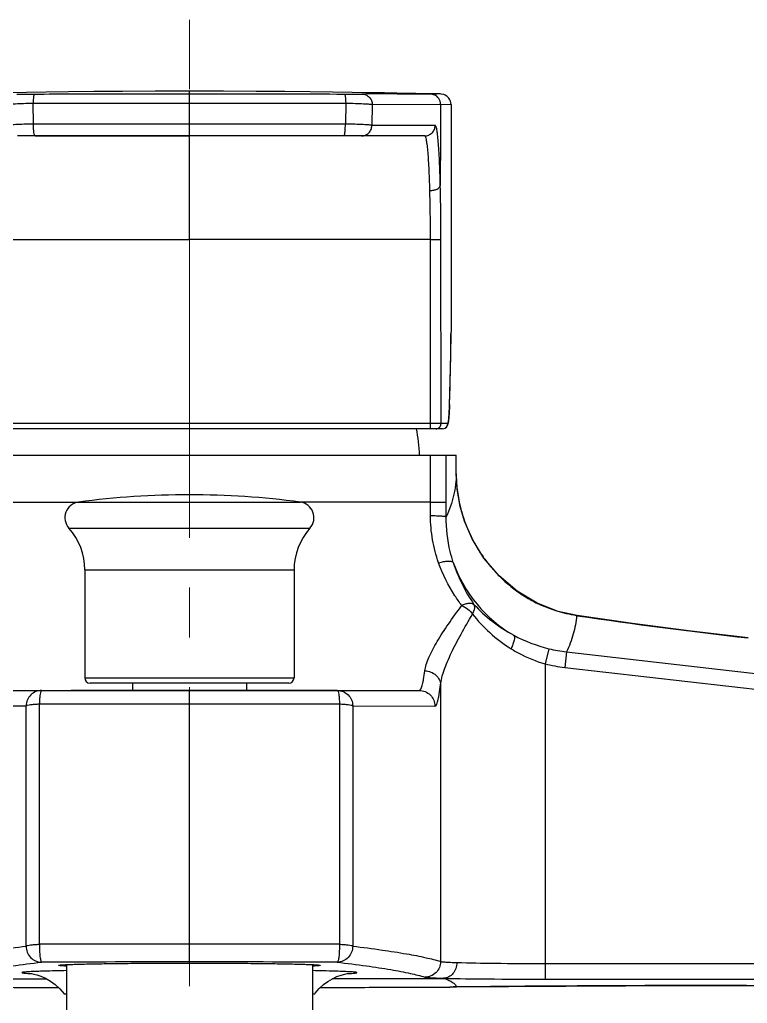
# Model space of a CAD drawing. Extents: x 0 to 1128, y 0 to 827.
# Drawn here: x 247 to 316.5, y 199.8 to 293.8 of the extents above; entities that cross this region are included whole.
import ezdxf

# ---------------------------------------------------------------- set-up
doc = ezdxf.new("R2010")
doc.units = 0
doc.header["$LTSCALE"] = 3
doc.header["$MEASUREMENT"] = 0
doc.linetypes.add('CENTER2', pattern=[28.575000000000003, 19.05, -3.175, 3.175, -3.175])
doc.layers.add('Cneter', color=1, linetype='CENTER2', lineweight=13)
doc.layers.add('DEF_LAYER_ASSEM_MEMBER', color=7, linetype='CONTINUOUS')

msp = doc.modelspace()

# ---------------------------------------------------------------- linework, layer by layer
at = {"layer": 'Cneter', "lineweight": 5, "ltscale": 0.5}
msp.add_line((263.2187064558436, 158.6064231601244), (263.2187064558436, 293.8425697603838), dxfattribs=at)
at = {"layer": 'DEF_LAYER_ASSEM_MEMBER', "color": 9, "linetype": 'Continuous'}
for p, q in [((263.2187225865437, 272.8228007677837), (263.2187064558436, 287.0123309679838)), ((283.0735033124436, 286.7551545470837), (283.0783955211436, 286.7551697161838)), ((283.0783955211436, 286.7551697161838), (286.2380082490436, 286.7565239346837)), ((246.7383211636436, 286.7379912700837), (248.4295274238436, 286.7377462040838)), ((248.2825067776437, 285.8604133097838), (263.2187064558436, 285.8673353175838)), ((248.3181133071437, 283.8582098639837), (248.2825067776437, 285.8604133097838)), ((263.2187064558436, 285.8673353175838), (278.1549061340436, 285.8604133097838)), ((278.0078854879437, 286.7377462040838), (279.6990917480437, 286.7379912700837)), ((278.1549061340436, 285.8604133097838), (278.1192996045436, 283.8582098639837)), ((280.6875883790435, 285.7379655654838), (280.6529137873436, 283.7355430033838)), ((280.6875883790435, 285.7379655654838), (287.2160521249436, 285.7567440042837)), ((287.2160525497436, 285.7567440054838), (287.2078114151436, 282.7355354127837)), ((287.2160525497436, 285.7567440054838), (287.2167605137436, 285.7567406960837)), ((287.2167605137436, 285.7567406960837), (288.2158839717436, 285.7374637681838)), ((263.2187064558436, 283.8595701473837), (248.3181133071437, 283.8582098639837)), ((278.1192996045436, 283.8582098639837), (263.2187064558436, 283.8595701473837)), ((286.7003053847436, 283.7355300819837), (280.6529137873436, 283.7355430033838)), ((287.2078114151436, 282.7355354127837), (287.1946845991436, 277.9871516046837)), ((240.1825640025436, 272.8228007677837), (263.2187064558436, 272.8228007677837)), ((286.2548489091437, 272.8228007677837), (263.2187064558436, 272.8228007677837)), ((286.2615423430436, 255.2311721450837), (286.2548489091437, 272.8228007677837)), ((287.2605981876436, 255.2355354127837), (287.2538964807436, 272.8315273032838)), ((288.0725657452435, 257.0601758371837), (288.0717848195436, 257.0388548323838)), ((288.0723062252437, 257.0419771350838), (288.0725655874435, 257.0601758371837)), ((286.2615423430436, 255.2311721450837), (240.1758705686436, 255.2311721450837)), ((286.2615423430436, 254.7355354127837), (286.2615423430436, 255.2311721450837)), ((287.9064266580435, 255.2355354127837), (287.2605981876436, 255.2355354127837)), ((286.2617322465435, 247.7355354127837), (286.2617322465435, 252.2355354127837)), ((287.7603138065435, 247.7355354127837), (287.7603138065435, 252.2355354127837)), ((240.1756806651435, 247.7355354127837), (252.6199803412435, 247.7355354127837)), ((252.6199803412435, 247.7355354127837), (252.6718798980437, 247.7355354127837)), ((252.6199803412435, 247.7303461178838), (273.8174325705436, 247.7303461178838)), ((273.8174325705436, 247.7355354127837), (273.7655330137436, 247.7355354127837)), ((286.2617322465435, 247.7355354127837), (273.8174325705436, 247.7355354127837)), ((286.2595501317437, 246.4459209351837), (286.2617322465435, 247.7355354127837)), ((286.2617322465435, 247.7355354127837), (287.7603138065435, 247.7355354127837)), ((289.5151249415435, 245.9173224550838), (289.5161234317436, 245.9171605687837)), ((289.5151249415435, 245.9173224550838), (289.5185899810435, 245.9103564354838)), ((251.6987064558436, 245.2457708424838), (274.7387064558436, 245.2457708424838)), ((253.2187064558436, 241.2545805437837), (273.2187064558436, 241.2545805437837)), ((300.2671081297435, 236.8731554586838), (300.2209732374436, 236.8798988166837)), ((300.2209740097437, 236.8799054575837), (300.2689579973435, 236.8805162003838)), ((297.5636622561435, 233.7227812702838), (297.2002879992435, 232.2749992987837)), ((299.2502158217435, 233.4169920934838), (299.0811800941435, 231.9333845527838)), ((299.2502158220436, 233.4169920933838), (352.6473227891436, 227.3331602295838)), ((297.2002879992435, 232.2749992988838), (297.2069903764436, 203.6371542341838)), ((299.0811800941435, 231.9333845527838), (352.4782870610436, 225.8495526886838)), ((253.2187064558436, 230.9355354127838), (273.2187064558436, 230.9355354127838)), ((263.2187064558436, 203.6762172113837), (263.2187064558436, 229.7355354127838)), ((287.2168305492437, 230.2599760361838), (287.2223017549436, 203.8270966158838)), ((239.7568080884437, 228.2368349560838), (247.6104176985436, 228.2672425005838)), ((247.6142984321436, 205.2963987230838), (247.6104176985436, 228.2672425005838)), ((248.8803782315435, 228.4407918854837), (263.2187064558436, 228.4430096839837)), ((248.8830020296436, 205.4713211976838), (248.8831475707436, 228.4408465126838)), ((263.2187064558436, 228.4430096839837), (277.5570346805437, 228.4407918855838)), ((277.5544517940436, 228.4408428351838), (277.5545973368435, 205.4713175122837)), ((278.8269952132437, 228.2672425005838), (278.8231144795436, 205.2963987230838)), ((278.8269952132437, 228.2672425005838), (286.6806048233436, 228.2368349560838)), ((297.2069903764436, 203.6371542341838), (297.2069903764436, 202.1373826914838)), ((297.2069903764436, 203.6371542341838), (352.4782870611436, 203.6371542341838)), ((238.7405713736437, 202.1631083394838), (249.5826428567436, 202.1594407300838)), ((248.0790398758436, 202.6734383358838), (248.0887480737435, 202.6729441823838)), ((287.6968415381436, 202.1631083394838), (276.8463904889436, 202.1594377841838)), ((297.2069903764436, 202.1373826914838), (352.4782870615436, 202.1373826914838)), ((288.4106418126437, 201.3903170925838), (288.1071457543435, 201.3868521917838)), ((288.1245223833437, 201.3867243903838), (288.1071457543435, 201.3868521917838)), ((288.1134146704435, 201.3866368343838), (288.1071457543435, 201.3868521917838)), ((288.7162789846436, 201.3937529795838), (288.4106418126437, 201.3903170925838)), ((288.7327215043435, 201.3939363154838), (288.7162789879435, 201.3937529795838)), ((288.7330100749436, 201.3936178349838), (288.7162789868435, 201.3937529796838)), ((299.1957803429436, 201.4832728675838), (299.1772888671435, 201.4831580382838)), ((316.4484582036437, 201.5349877339838), (316.4484582036437, 201.5352161990838))]:
    msp.add_line(p, q, dxfattribs=at)
at = {"layer": 'DEF_LAYER_ASSEM_MEMBER', "color": 7, "linetype": 'Continuous'}
for p, q in [((281.8557433705437, 286.8400094678838), (280.4130801568435, 286.8646037594838)), ((283.0543761466436, 286.8186666320838), (281.8557433705437, 286.8400094678838)), ((283.0538264676436, 286.8186773596838), (286.2387121454435, 286.7565206949838)), ((286.9197556909435, 286.7503259841837), (286.2204335242436, 286.7617010921838)), ((286.2380227340436, 286.7565236304838), (286.2386978613436, 286.7565209949838)), ((286.2387121454435, 286.7565206949838), (286.8741955247435, 286.7510654977838)), ((287.5207867253437, 286.6898481492838), (287.2768755716436, 286.7372430841838)), ((288.2158923305435, 285.7374613382838), (288.2158789579435, 263.9626200661838)), ((248.4659593214435, 282.7355354127837), (246.7754721306437, 282.7355354127837)), ((248.4659593214435, 282.7355354127837), (263.2187064558436, 282.7355354127837)), ((263.2187064558436, 282.7355354127837), (248.4659593214435, 282.7355354127837)), ((277.9714535902435, 282.7355354127837), (263.2187064558436, 282.7355354127837)), ((277.9714535902435, 282.7355354127837), (263.2187064558436, 282.7355354127837)), ((279.6619407811436, 282.7355354127837), (277.9714535902435, 282.7355354127837)), ((285.7019283684435, 282.7355354127837), (279.6619407811436, 282.7355354127837)), ((288.0666460363436, 256.8917978812838), (288.0723062252437, 257.0419771350838)), ((287.9602547062436, 255.3624290523837), (287.9723620178436, 255.4491566110838)), ((287.4067544566435, 254.7355354127837), (239.0383307757436, 254.7355354127837)), ((237.7190142251436, 252.2355354127837), (288.7183986865437, 252.2355354127837)), ((288.7183991420436, 250.4454674513838), (288.7183991420436, 252.2355354127837)), ((253.2187064558436, 241.2545805437837), (253.2187064558436, 230.9355354127838)), ((273.2187064558436, 241.2545805437837), (273.2187064558436, 230.9355354127838)), ((272.7187064558436, 230.4355354127838), (253.7187064558436, 230.4355354127838)), ((257.7687064558436, 230.4355354127838), (257.7687064558436, 229.7355354127838)), ((268.6687064558437, 230.4355354127838), (268.6687064558437, 229.7355354127838)), ((241.2534268714435, 229.7355354127838), (249.0923791043435, 229.7355354127838)), ((249.0923791043435, 229.7355354127838), (263.2187064558436, 229.7355354127838)), ((249.0923791043435, 229.7355354127838), (251.9300313352437, 229.7355354127838)), ((274.5073815179435, 229.7355354127838), (251.9300313352437, 229.7355354127838)), ((263.2187064558436, 229.7355354127838), (277.3450338075436, 229.7355354127838)), ((277.3450338075436, 229.7355354127838), (274.5073815179435, 229.7355354127838)), ((277.3450338075436, 229.7355354127838), (285.1839860403436, 229.7355354127838)), ((251.4687064558436, 203.5321110496837), (251.4687064558436, 195.8122276633838)), ((274.9687064558436, 203.5321815706837), (274.9687064558436, 195.8122276633838)), ((288.1244014795436, 201.3867229911838), (288.7330100749436, 201.3936178349838)), ((316.4484582036437, 201.5349877252838), (353.6830020384436, 201.5349877252838)), ((251.2390154585437, 200.7355354127837), (251.4687064558436, 200.7355354127837)), ((274.9687064558436, 200.7355354127837), (275.1983982062436, 200.7355354127837))]:
    msp.add_line(p, q, dxfattribs=at)
for points in [[(247.6643798383436, 286.8907171715838), (246.0243327548435, 286.8646037594838), (244.5816695412436, 286.8400094678838), (243.3835864442435, 286.8186773596838)], [(263.2187064558436, 287.0123309679838), (259.9528360943436, 287.0068852857838), (256.8379143513437, 286.9915724714838), (254.0955600750435, 286.9699893008838), (251.6727101191436, 286.9447215490837), (249.5374637148436, 286.9177786788838), (247.6643798383436, 286.8907171715838)], [(280.4130801568435, 286.8646037594838), (278.7730330734435, 286.8907171715838), (276.8999491969437, 286.9177786788838), (274.7647027925436, 286.9447215490837), (272.3418528367436, 286.9699893008838), (269.5994985604436, 286.9915724714838), (266.4845768174437, 287.0068852857838), (263.2187064558436, 287.0123309679838)], [(286.2204335242436, 286.7617010921838), (284.8549698827437, 286.7858667815838), (283.0543761466436, 286.8186666320838)], [(287.2768755716436, 286.7372430841838), (287.1764304496437, 286.7434605148837), (287.0644055069436, 286.7472551115837), (286.9197556909435, 286.7503259841837)], [(288.0723064048436, 257.0419724559838), (288.1435405488437, 259.3202485924837), (288.1927103155435, 261.6925752708837), (288.2158789579435, 263.9626200661838)], [(287.9723620178436, 255.4491566110838), (287.9838846187436, 255.5470966085837), (287.9950327637434, 255.6579293290838), (288.0059081601437, 255.7830122320838), (288.0165586538437, 255.9235247092838), (288.0270033676436, 256.0805468306837), (288.0372437387437, 256.2550530478837), (288.0472731641435, 256.4479028043838), (288.0570794507435, 256.6598990009837), (288.0666460363436, 256.8917978812838)], [(287.6720848130435, 254.8118096237837), (287.7041270190437, 254.8335844617837), (287.8278871133436, 254.9616851821837), (287.8832535196436, 255.0616670402837), (287.9125007888435, 255.1405627383838), (287.9319467151436, 255.2123049331838), (287.9471357453435, 255.2847228389837), (287.9602547062436, 255.3624290523837)], [(289.5174417752437, 245.9135992433838), (289.0931355483435, 247.3205530916838), (288.7997201491435, 248.9839170304838), (288.7184059928436, 250.4454674516837)], [(300.2689702566436, 236.8805144073838), (298.4624671357435, 237.2810918511838), (296.4379347274437, 238.0773178966838), (294.5232392137436, 239.2291235700837), (292.8104113940435, 240.6908162126838), (291.3684241144435, 242.3902968903838), (290.2428830367435, 244.2326452090838), (289.5198474078436, 245.9069005373838)], [(316.6182630443436, 234.7609142354837), (311.1760038057437, 235.4087751372838), (305.5513850282437, 236.1377992693838), (300.2689569782435, 236.8805092584838)], [(247.9623665234435, 202.6909958371837), (247.9548488992436, 202.6916763133838), (247.9995545559436, 202.6864270958837), (248.1245547002436, 202.6679437018838), (248.3373873436435, 202.6269344831838), (248.6358811906437, 202.5511698198837), (249.0157973787436, 202.4240700242838), (249.4608629934437, 202.2287628453838), (249.9326394892437, 201.9601230677838), (250.3990962968437, 201.6197114923838), (250.8361169431437, 201.2139365415838), (251.2389711530436, 200.7355354127837)], [(275.1984387383436, 200.7355354127837), (275.2420301088437, 200.7935442039837), (275.6280618479436, 201.2417385919838), (276.0343818116435, 201.6164731530837), (276.4529797739435, 201.9262951540838), (276.8788519404436, 202.1786508442838), (277.3093316409436, 202.3796884490837), (277.7192990744436, 202.5266000476838), (278.0666441051435, 202.6195008885838), (278.3085660218435, 202.6672346755838), (278.4386022936437, 202.6865315287837), (278.4766977169436, 202.6910587090838)], [(238.3238575511436, 201.3866374370838), (246.4676863410436, 201.3577643048837), (250.6907827695436, 201.3488797476838)], [(275.7442281679437, 201.3488746886838), (279.9892970245437, 201.3578197091838), (288.1135553480435, 201.3866374380838)], [(288.7330115387435, 201.3936178727838), (293.7144746980437, 201.4426049112838), (299.1900557090437, 201.4829799993838), (304.8965216887436, 201.5120689272837), (310.7575075131435, 201.5294795453838), (316.4484582036437, 201.5349877339838)]]:
    msp.add_lwpolyline(points, dxfattribs=at)
at = {"layer": 'DEF_LAYER_ASSEM_MEMBER', "color": 9, "linetype": 'Continuous'}
for centre, radius, start, end in [((285.5768418141436, -537.1416131019163), 823.9005707281, 90.17408769529493, 90.40875457610157), ((286.2158932668435, 285.7569014985837), 1.0001594526, 359.9909777081998, 66.55472030589739), ((286.2166009940436, 285.7568979119837), 1.0001595302, 359.9909936280998, 66.5548827473036), ((68.13529293214356, 265.0798884539838), 220.083414167, 359.1125663846003, 359.7097918016996), ((68.05163212224352, 265.0812501509838), 220.1670860321, 358.5110443396991, 359.1125492627002), ((67.91078760044365, 265.0849749318838), 220.3079797837, 357.9125183953996, 358.5110277515), ((286.7610318487436, 255.2348231554838), 0.4992877442, 270.0045035915022, 315.0336306550041), ((286.7617657023436, 255.2341145109838), 0.498267734, 315.0316497509934, 319.6711241277969), ((287.4065900031437, 255.2355095805838), 0.5000104038000001, 302.0702072544038, 0.002960099799590554), ((301.9447573708435, 250.4474154927838), 13.2263588727, 180.0084388034997, 186.4827694601), ((302.0429308354437, 250.4599144356837), 13.3253158544, 186.4885088151996, 193.4725701312023), ((-157.9983392655563, 247.7342437055838), 445.758653074, 359.8205911591994, 0.0001660300994414364), ((302.1491256800437, 250.4859525493838), 13.4346547512, 193.4750451061, 198.5271481215978), ((302.1662940579436, 250.4912521051838), 13.4526173088, 198.5253149145029, 199.8770541619964), ((302.8462976418436, 250.6617856584837), 14.1502684305, 199.5902583282971, 206.9668563307992), ((302.8774305799436, 250.6770059069838), 14.1849182659, 206.9646239685953, 207.5130948756992), ((302.8905920097436, 250.6845120412837), 14.2000586879, 207.5154241824017, 215.1663891485966), ((302.4439701588435, 246.4049228422838), 14.6977968238, 197.633510221097, 215.0615334773028), ((300.7209544897437, 246.3018448099838), 13.0314045123, 199.4968005216032, 240.039728942604), ((302.8655615220437, 250.6665962596837), 14.1692780483, 215.1654612731986, 217.4919209805996), ((302.7938693430435, 250.6098759874837), 14.0778719632, 217.4863505947936, 223.7159447957046), ((302.7031573293436, 250.5237832069838), 13.9528103018, 223.7178496968994, 226.4605242138969), ((302.6085616436435, 250.4226600325837), 13.8143435283, 226.4560170001045, 232.6551909954013), ((302.4889035372437, 250.2694095880838), 13.6199238588, 232.6642978383047, 235.3741557220052), ((302.3865272017435, 250.1181482537837), 13.4372822507, 235.3668835640982, 242.2251071748025), ((302.2897170032436, 249.9415099010838), 13.2358822088, 242.2395781955969, 244.3149989610047), ((376.5899137413435, 761.6485601720838), 530.2965171001, 261.7249798882998, 263.5063995520945), ((301.1349388374435, 248.0045899980838), 14.7215522928, 241.9531655827944, 255.9606437935997), ((300.7123756091437, 246.2853571642838), 12.9511671606, 255.9291235838973, 263.5176051134067), ((300.7188791637436, 246.2991668980837), 14.4588298502, 255.9155125279049, 263.4963583968019), ((263.1733220930437, -5534.121967092015), 5739.6126401778, 89.99954694980094, 90.14262824790012), ((263.2277800793436, -5563.387986481116), 5768.8786593946, 89.85773468419639, 90.00009011810381), ((263.1745334035436, -5405.455078888616), 5609.239091622299, 89.9995487927045, 90.14378679429561), ((263.2273913520435, -5433.826547218717), 5637.6105597852, 89.8565761471991, 90.00008826570316), ((249.0899628665436, 182.3018127441838), 20.5770376134, 93.23565800319903, 93.63631858780582), ((249.4675428343435, 229.9305805157838), 27.2924850514, 266.7830241408948, 267.0838229814042), ((277.0019641045437, 229.3530391244838), 26.7140537247, 272.9854140914038, 273.1998924002936), ((277.2435159861436, 225.0276573670838), 22.3819324689, 273.200573179405, 273.3972079665977), ((285.2380755158435, 195.6614621429837), 6.951737648200001, 69.26939005710041, 70.88830011399936), ((262.7298690235436, 5936.266136890384), 5734.9311897038, 269.7562310026038, 269.8796191853029), ((263.9017821946436, 5875.136926623084), 5673.8017066808, 270.1196920543943, 270.2444338826015), ((312.6418810581436, -1986.104213293716), 2187.6288081972, 90.35265085810131, 90.62621282110459), ((316.3692985943435, -2637.387955766817), 2838.923173053, 89.99840238309913, 90.34660188269652)]:
    msp.add_arc(centre, radius, start, end, dxfattribs=at)
at = {"layer": 'DEF_LAYER_ASSEM_MEMBER', "color": 7, "linetype": 'Continuous'}
for centre, radius, start, end in [((287.2159030140435, 285.7374418628838), 0.9999251109999999, 0.001255178099865835, 72.24911688799904), ((263.2187064558436, 250.8747399582837), 22.042045374, 3.539483183699617, 10.11869416849856), ((263.2187064558436, 168.4355354127837), 80, 82.38683872839772, 97.61316127160227), ((252.8187064558435, 246.2435684170838), 1.5, 97.61316127160227, 221.6975466032008), ((273.6187064558435, 246.2435684170838), 1.5, 318.3024533967992, 82.38683872839772), ((247.2187064558436, 241.2545805437837), 6, 0, 41.69754660320081), ((279.2187064558436, 241.2545805437837), 6, 138.3024533967992, 180), ((253.7187064558436, 230.9355354127838), 0.5, 180, 270), ((272.7187064558436, 230.9355354127838), 0.5, 270, 0)]:
    msp.add_arc(centre, radius, start, end, dxfattribs=at)
at = {"layer": 'DEF_LAYER_ASSEM_MEMBER', "color": 9, "linetype": 'Continuous'}
for points, start_tangent, end_tangent in [([(248.4295274238436, 286.7377462040838), (252.1083982797436, 286.7402294672838), (263.2187064558436, 286.7432621445838)], (0.999999687242182, 0.0007908954029473298), (0.9999999999999999, -2.339548192349701e-08)), ([(263.2187064558436, 286.7432621445838), (266.9291036719437, 286.7429340986838), (278.0078854879437, 286.7377462040838)], (0.9999999999999999, 2.338872025973491e-08), (0.9999996872421862, -0.0007908953974049313)), ([(286.2380082490436, 286.7565239346837), (286.6138297582436, 286.6744882680838)], (0.999779519780698, -0.02099790053973996), (0.9178061427751287, -0.3970288204705549)), ([(286.2387121452437, 286.7565206964838), (286.6145349147437, 286.6744858808837)], (0.9997795847723325, -0.02099480584483325), (0.9178071768114263, -0.3970264300943195)), ([(245.7498245327436, 285.7379655654838), (245.8526990514436, 285.7581647199838), (246.0297654131437, 285.7779560049838), (246.2764560099436, 285.7967567301837), (246.5865470026436, 285.8140752952838), (247.3638704166435, 285.8425094912837), (248.2825067776437, 285.8604133097838)], (0.9546213019433187, 0.2978223797434355), (0.9999221519457897, 0.01247758182104797)), ([(248.4295274238436, 286.7377462204838), (248.4027832364436, 286.7209496772838), (248.3768553934435, 286.6722362748837), (248.3311360270436, 286.4860749445838), (248.2982721462436, 286.2032974954838), (248.2825068027437, 285.8604132889838)], (-0.9998360562614478, -0.01810692131631302), (-0.01766627379885534, -0.9998439392075464)), ([(278.0078854879437, 286.7377461890837), (278.0346283668437, 286.7209413180838), (278.0605547206437, 286.6722211470837), (278.1062708667437, 286.4860525673838), (278.1391319051436, 286.2032777704837), (278.1548957517437, 285.8604047236838)], (0.9998299339256389, -0.01844188781693585), (0.01766538488429927, -0.9998439549134104)), ([(278.1549061340436, 285.8604133097838), (279.0735424884435, 285.8425095028838), (279.8508659047436, 285.8140752854838), (280.1609568944436, 285.7967567527838), (280.4076475063437, 285.7779559940838), (280.5847138317436, 285.7581646941837), (280.6875883790435, 285.7379655654838)], (0.9999221513412975, -0.01247763026346778), (0.9546214315086755, -0.2978219644423949)), ([(279.6990917480437, 286.7379912684838), (280.0775394840437, 286.6611029707838), (280.3981811215435, 286.4441461183837), (280.6123638190436, 286.1200408504837), (280.6875883762436, 285.7379655654838)], (0.999996366854422, -0.002695603449416282), (0.0001003860934641006, -0.9999999949613162)), ([(248.3181133072435, 283.8582098639837), (247.3993515262437, 283.8406084492838), (246.6218099026437, 283.8122013709838), (246.3115831356436, 283.7948368397838), (246.0647451054435, 283.7759456012838), (245.8875254125437, 283.7559972408837), (245.7844991244435, 283.7355430033838)], (-0.9999287859992044, -0.01193410784924878), (-0.953486214680869, -0.3014366242073911)), ([(248.4659593214435, 282.7355354140838), (248.4346863406436, 282.7579064476838), (248.4047420263437, 282.8238870501838), (248.3543609279436, 283.0732804189838), (248.3236733206436, 283.4395289590838), (248.3181236583437, 283.8582012822837)], (-0.9999999433025291, 0.0003367416499050077), (0.01840840105761597, 0.999830551028774)), ([(277.9714535902435, 282.7355354127837), (278.0027282533435, 282.7578970067838), (278.0326744745437, 282.8238707919837), (278.0830594667436, 283.0732605800838), (278.1137497934437, 283.4395194679838), (278.1192995791437, 283.8582098428838)], (0.9999999999992921, 1.189825899049246e-06), (-0.01841091797526293, 0.9998305046853232)), ([(280.6529137873436, 283.7355430033838), (280.5498875279436, 283.7559972664837), (280.3726677986435, 283.7759456116838), (280.1258297835436, 283.7948368172838), (279.8156030136436, 283.8122013807838), (279.0380613922437, 283.8406084377838), (278.1192996045436, 283.8582098639837)], (-0.9534860732395433, 0.301437071605727), (-0.9999287865902938, 0.01193405832324717)), ([(279.6619407811436, 282.7355354134838), (280.0411578364435, 282.8116679948837), (280.3626376593436, 283.0284464141837), (280.5774400153437, 283.3528676566838), (280.6528660678437, 283.7355430030838)], (0.9999999993040144, 3.730913163125987e-05), (-7.519844573508103e-06, 0.999999999971726)), ([(285.7019283683435, 282.7355354127837), (286.0839894796436, 282.8116553729838), (286.4078856390436, 283.0284267502838), (286.6243069234436, 283.3528482888838), (286.7003053752437, 283.7355300819837)], (1, 9.426393793699416e-09), (5.322129111163029e-06, 0.9999999999858376)), ([(287.1946497404435, 277.9870430119838), (287.1585663945436, 279.2337517048837), (287.1141740217436, 280.3632609010838), (287.0617640747437, 281.3551107537837), (287.0017469301436, 282.1917466375837), (286.9347098474436, 282.8582224813838), (286.8614352215436, 283.3428046970838), (286.7828962185436, 283.6369265745838), (286.7420102562437, 283.7108209600838), (286.7003053847436, 283.7355300819837)], (-0.02452825517502302, 0.9996991370897892), (-0.9999990569870757, 0.001373326239206744)), ([(286.1956808913437, 277.5096752749838), (286.1596420488436, 278.6426495010837), (286.1153164567436, 279.6692964646837), (286.0629831325436, 280.5709463042838), (286.0030446347437, 281.3316227749838), (285.9360882641436, 281.9376702716838), (285.8628942716437, 282.3783473275838), (285.7844367994435, 282.6458550811838), (285.7435927514437, 282.7130715270838), (285.7019283683435, 282.7355354127837)], (-0.02695706471738362, 0.9996365922983326), (-0.9999997965094137, 0.0006379507278235208)), ([(286.1956808918435, 277.5096622167837), (286.5691142512437, 277.5512863790838), (286.8884872699437, 277.6559938095838), (287.1946437323436, 277.9870892540838)], (0.9998208523889192, 0.01892784003248038), (0.08248383071231953, 0.9965924029767744)), ([(286.2548489091437, 272.8228007677837), (286.2507452605437, 274.0414809982838), (286.1956808913437, 277.5096752749838)], (-0.000422896927788227, 0.9999999105790902), (-0.02688053985891449, 0.9996386530026206)), ([(287.2538964807436, 272.8315273032838), (287.2497872685435, 274.1721707244837), (287.1946845991436, 277.9871516046837)], (-0.0003939910904110956, 0.9999999223855074), (-0.02445394344417035, 0.9997009576118397)), ([(286.2548489091437, 272.8228006328837), (286.6274317434436, 272.8235709578838), (286.9463614651436, 272.8254869987837), (287.0707831824436, 272.8267933591837), (287.1657113333436, 272.8282728369837), (287.2274358451436, 272.8298732047838), (287.2538944634437, 272.8315273032838)], (0.9999999273702754, 0.0003811291698638566), (0.9805300844099315, 0.1963689221008579)), ([(288.0717848195436, 257.0388548323838), (288.0377700265435, 256.2800240665838), (288.0188946121436, 255.9756484282838), (287.9987820472436, 255.7226684452838), (287.9774468667435, 255.5217403277837), (287.9549070001435, 255.3734628328838), (287.9312111567435, 255.2780613318838), (287.9064266580435, 255.2355354127837)], (-0.03677648745887012, -0.9993235161699077), (-0.8438834011889133, -0.5365266118263211)), ([(287.2605981876436, 255.2355354127837), (287.1724361675435, 255.2339084771837), (286.9530799585436, 255.2325152046838), (286.6342010892436, 255.2315569058837), (286.2615423430436, 255.2311721450837)], (-0.9948940495179643, -0.1009248742072366), (-0.9999999816121297, -0.0001917700194010989)), ([(287.1416162549435, 254.9116485554838), (287.2605981874435, 255.2355354127837)], (0.6472120395533592, 0.7623100260767801), (-1.420084677122126e-08, 0.9999999999999999)), ([(288.7183986865437, 250.4454674513838), (288.4699168725435, 248.3649794501838), (287.7581285044437, 246.3384530694838)], (-0.00801248977988449, -0.9999678994885423), (-0.4267780396392671, -0.9043564036825661)), ([(287.0237180856436, 241.9437766309837), (286.4551718783437, 244.1356434468838), (286.2595501317437, 246.4459209351837)], (-0.329038008059343, 0.9443166784783269), (0.003316209453435747, 0.9999945013623129)), ([(286.2595501317437, 246.4459209476838), (286.8185543559437, 246.4364396348838), (287.0724967164435, 246.4262384679838), (287.2968819088437, 246.4128434658837), (287.4836675726438, 246.3967520808837), (287.6259170169437, 246.3785410566837), (287.7185193647435, 246.3588494752838), (287.7450854090437, 246.3486848243838), (287.7581284811436, 246.3384530653838)], (0.9999951531249005, -0.003113475021050778), (0.5178934877602656, -0.8554451094813201)), ([(288.4368795308437, 241.9523466802838), (288.1462287587435, 242.9993988970838), (287.7581284151436, 246.3384530689838)], (-0.3031387723337789, 0.952946422789849), (0.00391537983535322, 0.9999923348709955)), ([(287.0237180856436, 241.9437811698838), (287.5145176165436, 242.0562055003838), (287.9460145060436, 242.0968254084838), (288.1229032890437, 242.0883647032838), (288.2663618118436, 242.0608333878838), (288.4368508745436, 241.9524777912837)], (0.9608470679595442, 0.2770792521888767), (0.5256656008051347, -0.850691293084734)), ([(289.2415760008437, 237.8588248126838), (288.5830533065437, 238.7844670632837), (287.0237180856436, 241.9437766309837)], (-0.6104899052817346, 0.7920240372293628), (-0.3290460202502264, 0.9443138866698337)), ([(285.7192368141436, 231.6039074736838), (285.8534956032436, 232.2108716822838), (286.1043303612437, 232.8861760757838), (286.8915654682437, 234.4002474407838), (287.9661013501436, 236.0750339604838), (289.2415760008437, 237.8588248126838)], (0.1230402510968128, 0.9924016810798102), (0.5956786833440545, 0.8032228247563024)), ([(289.2415666813436, 237.8588262117838), (289.6042260008435, 238.0059372395838), (289.9375936817437, 238.0746898295838), (290.4132940258437, 237.9616831689838)], (0.8878407592836628, 0.4601508297880266), (0.7508842607829337, -0.6604338172053784)), ([(289.2415666813436, 237.8588262117838), (289.8211815305435, 237.4955818833837), (290.2794926939437, 237.0360509772838)], (0.8969152320599588, -0.4422025175175177), (0.5995299105201727, -0.8003523514001029)), ([(290.2794926939437, 237.0360509772838), (290.4070374178436, 237.3010782170837), (290.4132940258437, 237.9616831689838)], (0.5041281193903694, 0.8636288781878068), (-0.5002589012320189, 0.8658758754799287)), ([(290.4133006163436, 237.9616875718838), (292.1124993966437, 236.3794809993838), (294.2130791937436, 235.0118021751838)], (0.6709949611566095, -0.741461908733308), (0.8824081361415018, -0.4704847301148901)), ([(300.2209732531437, 236.8798988184838), (299.2657629082437, 237.0610154036838), (296.5529787845435, 238.0134584065838)], (-0.9889349958734189, 0.1483494992807215), (-0.9011994615400688, 0.4334045806401796)), ([(287.2168305518435, 230.2599760370838), (287.3359837610437, 230.9274588436838), (287.5575621996436, 231.6661523516838), (288.2464557450435, 233.3110567805838), (289.1787425955436, 235.1186285849838), (290.2795072013437, 237.0360410225837)], (0.09892288379923639, 0.9950951025207806), (0.5114765371461524, 0.8592972430707436)), ([(290.2795072013437, 237.0360410225837), (291.9178092873435, 235.2594811952838), (293.9533970282437, 233.7197878503838)], (0.6132441111035751, -0.7898934486351852), (0.8505122236000967, -0.5259552809002103)), ([(300.2209732374436, 236.8798988166837), (299.9040282836436, 235.1290074468837), (299.2502158220436, 233.4169920933838)], (-0.08361701490062134, -0.9964979652859856), (-0.4370049766926771, -0.8994590876442534)), ([(294.2130451836435, 235.0118576236838), (294.2716089521437, 234.8325053268837), (294.2444363482437, 234.5347064388837), (294.1344987724437, 234.1502048123837), (293.9534004533436, 233.7197878512837)], (0.6644428548512885, -0.7473390747425627), (-0.4334398794510603, -0.9011824847950887)), ([(293.9533970282437, 233.7197878503838), (294.7123452388437, 233.2841791116838), (297.2002879991437, 232.2749992988838)], (0.8505617084579039, -0.5258752514667066), (0.9607454748099463, -0.2774313115569524)), ([(285.1839860402436, 229.7355354127838), (285.3311314795437, 229.8541546901838), (285.4017947910436, 230.0021100584838), (285.4702605421435, 230.2085766295838), (285.5363716372435, 230.4729233390838), (285.5999919587437, 230.7943342208838), (285.7192368141436, 231.6039074736838)], (0.9999999772912378, 0.0002131138753829927), (0.1229072990152414, 0.992418155743222)), ([(285.7192368139436, 231.6039195145838), (286.2838148762435, 231.4921116018838), (286.7649943470437, 231.1985806048837), (287.0921288299437, 230.7667343198838), (287.2168412536437, 230.2599760393838)], (0.9997471741946741, -0.02248527717783613), (0.0282075796511395, -0.9996020870577575)), ([(249.0923791046437, 229.7355354127838), (248.5323683581437, 229.6243541801838), (248.0554202773435, 229.3072992405837), (247.7320539633436, 228.8315258703838), (247.6104176989436, 228.2672425006837)], (-1, 1.742036914535074e-10), (-0.02347152054903006, -0.9997245059130624)), ([(249.0923791046437, 229.7355354127838), (249.0552851249436, 229.7114931196838), (249.0169789702436, 229.6402227416838), (248.9518352967436, 229.3664018567838), (248.9042683160437, 228.9489917274838), (248.8803782245436, 228.4407918855838)], (-1, 1.497619701367844e-10), (-0.01059648517404363, -0.9999438556748856)), ([(277.3450338073435, 229.7355354127838), (277.9050446455435, 229.6243541440838), (278.3819927347436, 229.3072991446838), (278.7053589809436, 228.8315257766837), (278.8269952128435, 228.2672425006837)], (1, 0), (0.02347115151174434, -0.9997245145772473)), ([(277.3450338073435, 229.7355354127838), (277.3821278205437, 229.7114931254837), (277.4204339422436, 229.6402227563838), (277.4855776205436, 229.3664018973838), (277.5331445723436, 228.9489917695838), (277.5570346875436, 228.4407918855838)], (1, 6.739288575916814e-10), (0.01059505991352896, -0.9999438707774695)), ([(285.1839860402436, 229.7355409638838), (285.7564853398435, 229.6214681940837), (286.2417497288436, 229.2966092008838), (286.5662947684436, 228.8105288930838), (286.6806039747435, 228.2368349553838)], (0.9999999999999875, -1.586542261074132e-07), (0.0008604094230121509, -0.9999996298477439)), ([(286.6806048233436, 228.2368349560838), (286.8280087298435, 228.3650238920838), (286.8987973099436, 228.5251560468838), (286.9673858872436, 228.7486867832837), (287.0336176970436, 229.0349336005837), (287.0973561880437, 229.3830266940838), (287.2168305492437, 230.2599760361838)], (0.9999986590855882, -0.00163762847606061), (0.1138073917365924, 0.9935028321983354)), ([(247.6104176989436, 228.2672425006837), (247.6659283523436, 228.2993175710838), (247.7575467332435, 228.3298201808838), (248.0388878122435, 228.3829053098838), (248.4260911820436, 228.4211816643838), (248.8803782245436, 228.4407918855838)], (0.7493405592779696, 0.6621848127380903), (0.9998004343701477, 0.01997727291859621)), ([(277.5570346875436, 228.4407918855838), (278.0113217300436, 228.4211816643838), (278.3985250996436, 228.3829053097838), (278.6798661786436, 228.3298201808838), (278.7714845594437, 228.2993175710838), (278.8269952128435, 228.2672425006837)], (0.9998004343685076, -0.01997727300067997), (0.7493405591420863, -0.6621848128918584)), ([(239.2151111568437, 203.8270966158838), (240.6033278602436, 204.1909489055838), (242.4670793228436, 204.5571716593838), (244.8048817003437, 204.9256848806838), (247.6142984321436, 205.2963987230838)], (0.9537200767192459, 0.3006958850111456), (0.9926246822358376, 0.1212280504512159)), ([(247.6142984326436, 205.2963987231838), (247.7196191041435, 204.7140471275838), (248.0394948990436, 204.2177991775837), (248.5239981226437, 203.8845647895837), (249.0978654897435, 203.7663496524838)], (-0.0161477661005707, -0.9998696163250292), (0.9999976663742849, -0.002160380981306768)), ([(247.6142984326436, 205.2963987231838), (247.6685537872436, 205.3286944290838), (247.7593759983436, 205.3594319209838), (248.0404712456436, 205.4129700926838), (248.4289551264435, 205.4515943355838), (248.8855061821437, 205.4713706886837)], (0.7335257614211381, 0.679661649154592), (0.9998000759843416, 0.01999520096685336)), ([(248.8855061821437, 205.4713706886837), (248.8938777997437, 204.8437125627838), (248.9378207923437, 204.2905040087838), (248.9712412584436, 204.0732056242838), (249.0098015493436, 203.9090037033837), (249.0536264663435, 203.8051700942838), (249.0978654897435, 203.7663496524838)], (-0.02714522235209683, -0.9996315005558074), (0.9905942164764835, -0.1368323729361659)), ([(277.5519067294435, 205.4713706886837), (277.5435350742437, 204.8437124675838), (277.4995921173436, 204.2905039030838), (277.4661716323435, 204.0732055466838), (277.4276113211436, 203.9090036584838), (277.3837865291437, 203.8051700787838), (277.3395474218437, 203.7663496524838)], (0.02714660420824683, -0.9996314630302313), (-0.9905943148705142, -0.1368316606133863)), ([(278.8231144789436, 205.2963987231838), (278.7177938345435, 204.7140472146838), (278.3979181032437, 204.2177992683838), (277.9134148760436, 203.8845648240838), (277.3395474218437, 203.7663496524838)], (0.01614806031468868, -0.9998696115734657), (-0.9999976663785007, -0.002160379029905506)), ([(277.5519067294435, 205.4713706886837), (278.0084577851435, 205.4515943355838), (278.3969416659436, 205.4129700926838), (278.6780369131436, 205.3594319209838), (278.7688591242436, 205.3286944290838), (278.8231144789436, 205.2963987231838)], (0.9998000759843108, -0.0199952009684), (0.7335257612725188, -0.6796616493149896)), ([(278.8231144795436, 205.2963987230838), (281.6325312113436, 204.9256848806838), (283.9703335890435, 204.5571716593838), (285.8340850507436, 204.1909489055838), (287.2223017549436, 203.8270966158838)], (0.9926246822830529, -0.1212280500646125), (0.9537200746912945, -0.3006958914432181)), ([(240.7128081351436, 202.3269968966838), (242.0987268720437, 202.6880013239838), (243.9593814671437, 203.0483535080837), (246.2932569955435, 203.4078650454837), (249.0978654896435, 203.7663496524838)], (0.9539045612930068, 0.3001101263609685), (0.9931357424942501, 0.1169675039504346)), ([(277.3395474220436, 203.7663496524838), (280.1441559160435, 203.4078650454837), (282.4780314449436, 203.0483535080837), (284.3386860381436, 202.6880013239838), (285.7246047766437, 202.3269968966838)], (0.9931357426007268, -0.1169675030463716), (0.9539045572182441, -0.3001101393126629)), ([(287.2223145486437, 203.8270966185838), (287.1079706970436, 203.2533239074838), (286.7831995199435, 202.7669439520837), (286.2975599602437, 202.4416216709837), (285.7246047766437, 202.3269997190837)], (-0.0007469473728674568, -0.9999997210347722), (-0.9999995408352608, -0.0009582949795529939)), ([(287.2223017590436, 203.8270966157838), (287.2783405804437, 203.8142739974838), (287.3752036775436, 203.8015432058838), (287.5125199307436, 203.7889634839838), (287.6896870710436, 203.7765861485838), (288.1606126459437, 203.7526349344838), (288.7802320683436, 203.7300846370838)], (0.9403986065153916, -0.3400741990564849), (0.9995059091985501, -0.03143147271732147)), ([(288.7802586767436, 203.7300846428838), (288.6807045784435, 203.1592224139837), (288.4058991444435, 202.6743957476838), (287.9973294300435, 202.3482579381837), (287.5162214353436, 202.2300445089838)], (-0.007764057672993174, -0.9999698592499928), (-0.9999381699936662, -0.01112008047264321)), ([(288.7802320683436, 203.7300846370838), (292.4027348366435, 203.6619952967837), (297.2069903764436, 203.6371542341838)], (0.9995058504399903, -0.03143334115603706), (0.9999999994158463, -3.418051447364135e-05)), ([(247.7849026322435, 202.8374231497838), (247.5247798216435, 202.8181484854837), (247.4242196424436, 202.8084023027837), (247.3435128769436, 202.7985998807837), (247.2827878720436, 202.7887534908838), (247.2421035155435, 202.7788755650838), (247.2292866082437, 202.7739286803838), (247.2214918847435, 202.7689785969838), (247.2187233476436, 202.7640268763838), (247.2209849993435, 202.7590750805838), (247.2282808377436, 202.7541247710838), (247.2406115878437, 202.7491775077838), (247.2803432580436, 202.7392983357838), (247.3401032387435, 202.7294499927838), (247.4198132302436, 202.7196449057838), (247.6387321937436, 202.7002140755837), (247.9359615752437, 202.6811034725837)], (-0.9979672770544623, -0.06372843893037043), (0.998417704709349, -0.05623243657281193)), ([(251.4675277526435, 202.9533229633838), (249.3534080458437, 202.9031562047838), (247.9285357393437, 202.8460470684838)], (-0.999821633491058, -0.01888653497263985), (-0.9984005485549158, -0.05653622418629624)), ([(278.5123036057435, 202.8458527389838), (277.0918007582436, 202.9029193163838), (274.9832259465436, 202.9530705347838)], (-0.9983917173400148, 0.05669196368848402), (-0.9998207563131081, 0.01893291434207933)), ([(278.5698184772436, 202.6850562931838), (278.8578773075437, 202.7048094937838), (278.9707681977436, 202.7148107775838), (279.0626803301436, 202.7248774381837), (279.1334614078437, 202.7349961340838), (279.1830368110436, 202.7451533247838), (279.1998583663435, 202.7502421004837), (279.2113616929437, 202.7553353935838), (279.2175411925436, 202.7604315018838), (279.2183912670437, 202.7655287234838), (279.2040847757435, 202.7757196992838), (279.1684665589437, 202.7858947314838), (279.1116136543437, 202.7960402517838), (279.0336046131436, 202.8061426923838), (278.8144787553435, 202.8261642195838), (278.5123036057435, 202.8458527389838)], (0.9982399273565671, 0.05930469990781449), (-0.9983917173406749, 0.05669196367685767)), ([(285.7246047766437, 202.3269968966838), (285.7890571179437, 202.3141776832838), (285.9004453211437, 202.3014484961838), (286.0583611931436, 202.2888728332838), (286.2621096856437, 202.2765018569838), (286.8036732905437, 202.2525659870838), (287.5162213385436, 202.2300362495838)], (0.9540344610389191, -0.2996969254933713), (0.9996275116990898, -0.02729171768661828)), ([(287.5162213205435, 202.2300362492838), (291.6821486886436, 202.1620653741838), (297.2069903764436, 202.1373826914838)], (0.999627267286991, -0.02730066842300279), (0.9999999999672042, -8.098878680865936e-06)), ([(287.6982048752436, 202.1631094071838), (288.3668985034435, 201.8359227220838), (288.5720528470436, 201.6722628525837), (288.6910530757436, 201.5085771918838)], (0.9319842565961861, -0.3624987523521346), (0.4207398229616343, -0.9071813497720357)), ([(288.6870869970435, 201.5085766317838), (288.7161477995437, 201.3937529770838)], (0.4057546992466985, -0.9139820151617981), (0.06211799206201239, -0.99806881278907))]:
    msp.add_spline(points, degree=3, dxfattribs=dict(at, start_tangent=start_tangent, end_tangent=end_tangent))
at = {"layer": 'DEF_LAYER_ASSEM_MEMBER', "color": 7, "linetype": 'Continuous'}
for points, start_tangent, end_tangent in [([(287.4067544566435, 254.7355354127837), (287.6720745370435, 254.8118017022838)], (1, 0), (0.8472772266269858, 0.531150921339014)), ([(251.4358496578436, 203.3850559491838), (251.1236489024436, 203.4028185846838), (251.0003098504435, 203.4118576954837), (250.8990919642436, 203.4209801107838), (250.8201955729437, 203.4301693600838), (250.7637916365436, 203.4394089018838), (250.7299491919437, 203.4486819477838), (250.7187151806436, 203.4579716556838)], (-0.9987867585123685, 0.04924440090361107), (0.009238576573146483, 0.9999573234408068)), ([(250.7187151806436, 203.4579716556838), (250.7338752148435, 203.4686785748838), (250.7791112550435, 203.4793595112837), (250.8542688095436, 203.4899887877838), (250.9591836490436, 203.5005407332837), (251.0936331700436, 203.5109898981838), (251.2572523088436, 203.5213113744838), (251.6704122937435, 203.5414722027838), (252.1947030685437, 203.5608298382838), (252.8251364724435, 203.5791978608838), (253.5556239757436, 203.5963996928838), (254.3791582368435, 203.6122696582838), (255.2878545847436, 203.6266543794838), (256.2729613948436, 203.6394157944838), (258.4340428276437, 203.6595923601838), (260.7792629998435, 203.6720201703838), (263.2187064558436, 203.6762172113837)], (0.009238576550021856, 0.9999573234410204), (1, 0)), ([(263.2187064558436, 203.6762172113837), (265.6579824879436, 203.6720207393838), (268.0031145447435, 203.6595941922837), (270.1641438233437, 203.6394193481838), (271.1492270794436, 203.6266591533837), (272.0578964897436, 203.6122759136838), (272.8814070443436, 203.5964078001838), (273.6118835115435, 203.5792081858838), (274.2423188634436, 203.5608426092838), (274.7666360989435, 203.5414876179838), (275.1798454990435, 203.5213295407838), (275.3435013343437, 203.5110094689838), (275.4779910399436, 203.5005616720838), (275.5829536559436, 203.4900110464837), (275.6581716096437, 203.4793830581838), (275.7034701105435, 203.4687033427838), (275.7186942832436, 203.4579975491837)], (1, 0), (0.01617671456348315, -0.9998691483918941)), ([(275.7186942832436, 203.4579975491837), (275.7075737473435, 203.4487268089837), (275.6739363420436, 203.4394725570838), (275.6178187151436, 203.4302515319838), (275.5393015299437, 203.4210803790838), (275.4385600015435, 203.4119755450837), (275.3157815908435, 203.4029534510838), (275.0049389567437, 203.3852227793838)], (0.01617671455942418, -0.9998691483919598), (-0.9987804225251309, -0.04937274127006714))]:
    msp.add_spline(points, degree=3, dxfattribs=dict(at, start_tangent=start_tangent, end_tangent=end_tangent))

doc.saveas('drawing.dxf')
